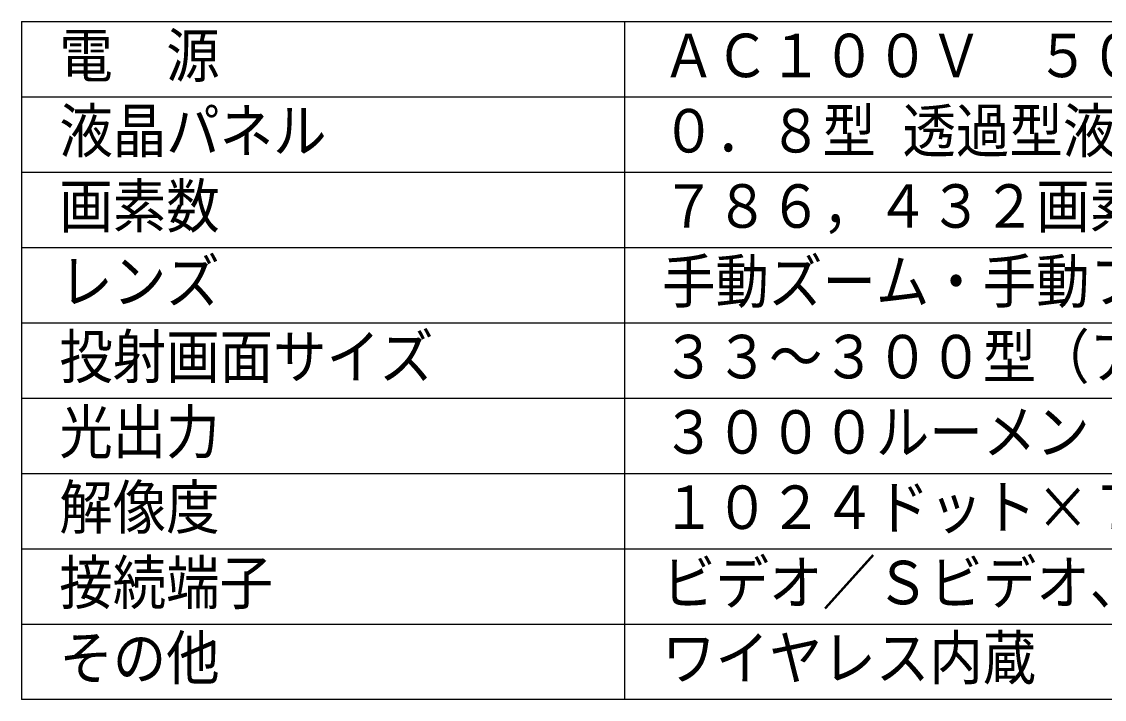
# Model space of a CAD drawing. Units: millimetres on the paper. Extents: x 2 to 127, y 60 to 174.
# Drawn here: x 2 to 73.8, y 60.4 to 105.4 of the extents above; entities that cross this region are included whole.
import ezdxf
from ezdxf.enums import TextEntityAlignment as Align

# ---------------------------------------------------------------- set-up
doc = ezdxf.new("R2010")
doc.units = ezdxf.units.MM
doc.layers.add('0-0_MOJI1', color=2, linetype='Continuous')
doc.layers.add('0-3_WAKU', color=3, linetype='Continuous')
doc.styles.add('ＭＳ ゴシック', font='')
doc.styles.get('ＭＳ ゴシック').set_extended_font_data('MS Gothic')

msp = doc.modelspace()

# ---------------------------------------------------------------- linework, layer by layer
at = {"layer": '0-3_WAKU', "color": 4}
for p, q in [((2, 105.393), (127, 105.393)), ((2, 105.393), (2, 60.393)), ((42, 105.393), (42, 60.393)), ((127, 60.393), (2, 60.393))]:
    msp.add_line(p, q, dxfattribs=at)
at = {"layer": '0-3_WAKU', "color": 1}
for p, q in [((2, 100.393), (127, 100.393)), ((2, 95.393), (127, 95.393)), ((2, 90.393), (127, 90.393)), ((2, 85.393), (127, 85.393)), ((2, 80.393), (127, 80.393)), ((2, 75.393), (127, 75.393)), ((2, 70.393), (127, 70.393)), ((2, 65.393), (127, 65.393))]:
    msp.add_line(p, q, dxfattribs=at)

# ---------------------------------------------------------------- texts
at = {"layer": '0-0_MOJI1', "style": 'ＭＳ ゴシック', "width": 0.9}
for s, p in [('電\u3000源', (4.5, 100.838)), ('ＡＣ１００Ｖ\u3000５０／６０Ｈｚ', (44.5, 100.838)), ('液晶パネル', (4.5, 95.838)), ('０．８型 透過型液晶パネル ３原色方式', (44.5, 95.838)), ('画素数', (4.5, 90.838)), ('７８６，４３２画素×３枚', (44.5, 90.838)), ('レンズ', (4.5, 85.838)), ('手動ズーム・手動フォーカス', (44.5, 85.838)), ('投射画面サイズ', (4.5, 80.838)), ('３３～３００型（アスペクト比４：３）', (44.5, 80.838)), ('光出力', (4.5, 75.838)), ('３０００ルーメン', (44.5, 75.838)), ('解像度', (4.5, 70.838)), ('１０２４ドット×７６８ドット', (44.5, 70.838)), ('接続端子', (4.5, 65.838)), ('ビデオ／Ｓビデオ、ＲＧＢ、音声', (44.5, 65.838)), ('その他', (4.5, 60.838)), ('ワイヤレス内蔵', (44.5, 60.838))]:
    msp.add_text(s, height=2.889, dxfattribs=at).set_placement(p, align=Align.BOTTOM_LEFT)

doc.saveas('drawing.dxf')
